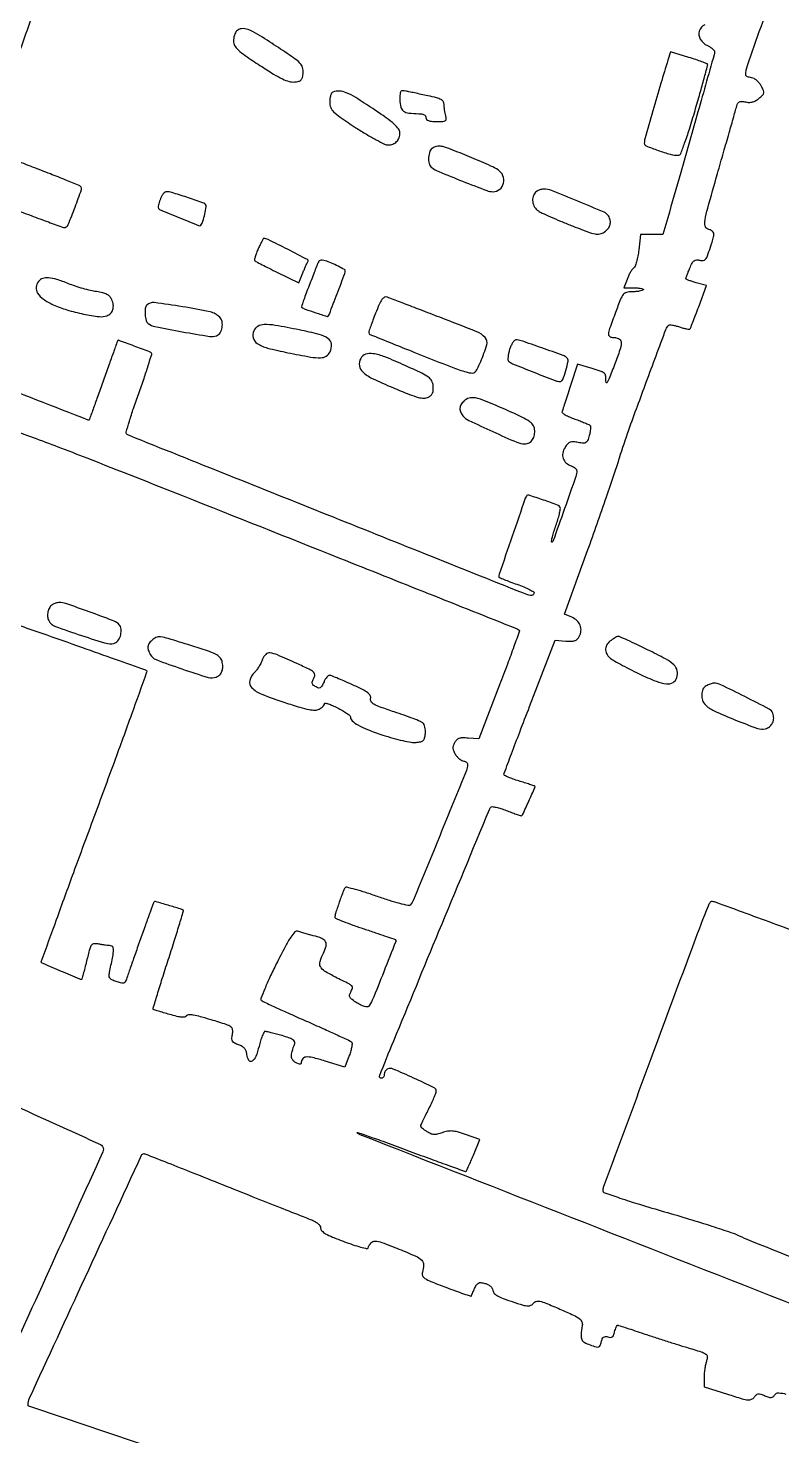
# Model space of a CAD drawing. Header units: metres. Extents: x 244 to 6504, y 133 to 4776.
# Drawn here: x 1974.4 to 2166.4, y 2351.4 to 2710 of the extents above; entities that cross this region are included whole.
import ezdxf

# ---------------------------------------------------------------- set-up
doc = ezdxf.new("R2010")
doc.units = ezdxf.units.M
doc.header["$MEASUREMENT"] = 0

msp = doc.modelspace()

# ---------------------------------------------------------------- linework, layer by layer
for points in [[(2390.74, 4302.36, -0.000001), (2436.6, 4383.87, -0.253439)], [(5649.78, 2908.29, -0.000001), (5592.12, 2927.27, -0.000136)], [(1770.95, 4232.21, -0.000001), (1756.31, 4203.53, -0.092463)], [(2358.85, 2292.47, -0.000002), (2402.87, 2275.77, -0.000001), (2455, 2255.99, -0.000469)], [(2661.8, 3304.26, -0.000001), (2697.55, 3290.75, -0.000089)], [(2260.93, 2348.85, -0.000169), (2166.88, 2385.74, -0.000003), (2059.01, 2428.09, -0.099946), (2058.28, 2428.56, -0.800281), (2058.35, 2428.67, -0.001359), (2062, 2427.41, -0.003682), (2066.42, 2425.83, -0.002043), (2071.78, 2423.84, 0.001529), (2077.19, 2421.83, 0.002525), (2081.77, 2420.17, 0.000277), (2085.86, 2418.71, 0.300437), (2086.03, 2418.76, 0.081104), (2086.14, 2418.92, 0.001052), (2086.65, 2420.05, 0.003014), (2087.22, 2421.37, 0.001969), (2087.87, 2422.9), (2089.53, 2426.85), (2085.84, 2428.12, 0.013684), (2083.77, 2428.78, 0.049934), (2082.41, 2429.02, 0.066818), (2081.25, 2428.96, 0.039741), (2079.91, 2428.59, -0.024844), (2078.66, 2428.21, -0.07857), (2077.79, 2428.13, -0.089773), (2077, 2428.33, -0.038992), (2076.05, 2428.85, -0.013452), (2075.43, 2429.28, -0.019323), (2074.91, 2429.7, -0.015501), (2074.51, 2430.06, -0.202103), (2074.43, 2430.25, -0.107262), (2074.48, 2430.48, -0.002008), (2075.01, 2431.64, -0.004816), (2075.66, 2432.98, -0.003192), (2076.42, 2434.52, 0.006734), (2077.18, 2436.08, 0.009136), (2077.82, 2437.51, 0.00655), (2078.32, 2438.71, 0.094733), (2078.41, 2439.17, 0.28748), (2077.84, 2440.06, 0.005444), (2072.64, 2442.51, 0.006672), (2067.45, 2444.81, 0.194658), (2066.03, 2444.83, 0.09113), (2065.7, 2444.63, 0.066696), (2065.41, 2444.3, 0.065261), (2065.22, 2443.89, 0.078613), (2065.16, 2443.48, -0.069014), (2065.1, 2443.09, -0.085223), (2064.95, 2442.76, -0.099944), (2064.71, 2442.54, -0.140069), (2064.44, 2442.47, -0.082261), (2064.18, 2442.51, -0.130963), (2064, 2442.63, -0.151698), (2063.91, 2442.82, -0.123672), (2063.94, 2443.03, -0.004687), (2067.56, 2452.04, -0.000263), (2079.09, 2479.91, -0.000019), (2091.94, 2510.94, -0.08083), (2092.32, 2511.56, -0.248965), (2092.67, 2511.69, -0.022224), (2093.65, 2511.53, -0.02485), (2094.86, 2511.21, -0.016678), (2096.21, 2510.73, 0.003171), (2097.56, 2510.21, 0.004661), (2098.74, 2509.77, 0.002274), (2099.75, 2509.41, 0.083957), (2100, 2509.37, 0.291534), (2100.38, 2509.61, 0.00225), (2101.98, 2513.09, 0.002075), (2103.55, 2516.59, 0.377579), (2103.44, 2516.94, 0.058613), (2103.28, 2517.01, 0.000654), (2102.18, 2517.36, 0.002022), (2100.91, 2517.76, 0.001315), (2099.44, 2518.22, -0.010467), (2097.98, 2518.7, -0.016499), (2096.75, 2519.17, -0.010653), (2095.78, 2519.61, -0.292991), (2095.64, 2519.84, -0.086295), (2095.7, 2520.2, -0.000207), (2097.56, 2525.13, -0.001334), (2099.67, 2530.69, -0.000829), (2102.17, 2537.19), (2108.7, 2554.09), (2111.39, 2553.87, 0.021861), (2112.81, 2553.82, 0.081498), (2113.7, 2553.97, 0.116526), (2114.31, 2554.36, 0.070996), (2114.82, 2555.05, 0.099335), (2115.26, 2556.48, 0.117784), (2115.06, 2557.88, 0.11303), (2114.24, 2559.08, 0.086175), (2112.91, 2559.94), (2111.1, 2560.71), (2116.96, 2576.94, 0.001862), (2119.36, 2583.7, 0.001777), (2121.76, 2590.58, 0.00176), (2123.83, 2596.67, 0.006347), (2125.09, 2600.57, -0.011467), (2127.45, 2607.65, -0.002434), (2131.9, 2619.85, -0.0005), (2136.87, 2633.23, -0.107597), (2137.61, 2634.38, -0.223402), (2137.86, 2634.47, -0.018846), (2138.55, 2634.37, -0.022177), (2139.4, 2634.19, -0.015234), (2140.34, 2633.91, 0.011582), (2141.28, 2633.62, 0.017451), (2142.12, 2633.42, 0.012425), (2142.8, 2633.3, 0.238988), (2143, 2633.36, 0.101089), (2143.14, 2633.58, 0.001259), (2143.76, 2635.13, 0.003654), (2144.46, 2636.94, 0.002378), (2145.25, 2639.04), (2147.25, 2644.47), (2144.62, 2645.18, -0.010874), (2143.62, 2645.47, -0.017153), (2142.77, 2645.77, -0.011409), (2142.1, 2646.05, -0.2957), (2142, 2646.21, -0.084229), (2142.04, 2646.43, -0.003941), (2142.29, 2647.14, -0.006415), (2142.61, 2647.98, -0.004557), (2142.99, 2648.91, -0.021793), (2143.58, 2650.17, -0.10639), (2144.08, 2650.77, -0.159914), (2144.68, 2650.98, -0.068988), (2145.52, 2650.89, 0.092105), (2146.41, 2650.83, 0.192909), (2147, 2651.16, 0.08559), (2147.5, 2652.04, 0.010039), (2148.23, 2654.19, 0.006004), (2149.04, 2656.87, 0.107601), (2149.1, 2657.76, 0.228889), (2148.72, 2658.32, 0.039228), (2147.53, 2658.88, -0.256375), (2146.87, 2659.66, -0.094525), (2146.86, 2661.15, -0.024154), (2147.54, 2664.16, -0.00149), (2150.05, 2672.99, 0.00021), (2151.59, 2678.38, 0.000271), (2153, 2683.33, 0.000205), (2154.18, 2687.48, 0.002388), (2154.63, 2689.1, -0.017682), (2155.09, 2690.58, -0.134613), (2155.5, 2691.17, -0.189078), (2156.09, 2691.37, -0.041707), (2157.16, 2691.22, 0.051389), (2158.1, 2691.12, 0.067394), (2158.95, 2691.22, 0.064654), (2159.77, 2691.56, 0.042765), (2160.6, 2692.13, 0.023559), (2161.53, 2692.97, 0.152996), (2161.83, 2693.53, 0.149296), (2161.75, 2694.15, 0.0221), (2161.19, 2695.31, 0.049961), (2160.69, 2696.04, 0.044059), (2160.04, 2696.69, 0.04651), (2159.34, 2697.17, 0.091875), (2158.7, 2697.38, -0.02841), (2158.14, 2697.5, -0.042104), (2157.67, 2697.66, -0.049818), (2157.33, 2697.86, -0.244138), (2157.24, 2698.05, -0.081459), (2157.68, 2700.53, -0.00061), (2164.58, 2720.2, -0.002596)], [(1791.55, 2429.41, -0.000038), (1874.38, 2392.56, -0.000003), (1960.7, 2354.15, -0.085326)], [(1593.92, 2905.57, -0.000004), (1514.48, 2912.51, -0.000011), (1436.43, 2919.33, -0.007054)], [(1951.55, 1991.02, -0.000054), (1914.46, 2004.68, -0.000089), (1883.2, 2016.2, -0.000001), (1854.82, 2026.66, -0.083555), (1854.7, 2026.74, -0.321062), (1854.66, 2026.85, -0.00001), (1860.33, 2041.97, -0.000482), (1866.6, 2058.64, -0.00029), (1874.07, 2078.43, 0.000121), (1881.55, 2098.22, 0.000201), (1887.85, 2114.91, 0.000005), (1893.56, 2130.04, 0.09035), (1893.59, 2130.2, -0.52322), (1893.79, 2130.34, -0.000152), (1905.06, 2126.13, -0.000598), (1924.48, 2118.84, -0.000025), (1994.28, 2092.53, 0.000711), (2044.47, 2073.69, 0.0018), (2081.03, 2060.18, 0.002313), (2111.66, 2049.14, 0.002327), (2142.33, 2038.41, -0.000195), (2162.41, 2031.48, -0.000323), (2179.35, 2025.62, -0.00001), (2194.67, 2020.3, -0.108295)], [(3110.93, 3253.38, 0.000013), (3012.15, 3290.74, 0.000016), (2894.73, 3335.15, 0.000013), (2769.32, 3382.57, -0.00051)], [(1760.78, 2776.75, 0.001196), (1780.94, 2769.33, 0.002219), (1797.33, 2763.42, 0.000216), (1811.67, 2758.33, 0.353139), (1812.14, 2758.49, -0.233645), (1812.46, 2758.7, -0.059172), (1813.1, 2758.68, -0.043311), (1813.98, 2758.48, -0.021339), (1815.04, 2758.09, 0.015755), (1816.03, 2757.72, 0.023323), (1816.92, 2757.45, 0.020153), (1817.64, 2757.31, 0.240557), (1817.9, 2757.39, 0.108307), (1818.98, 2759.08, 0.000018), (1857.04, 2862.14, 0.000008), (1895.3, 2965.72, 0.303576), (1895.12, 2966.47, 0.097959), (1893.63, 2967.38, 0.000059), (1846.21, 2984.95, 0.000028), (1798.38, 3002.67, 0.231045)], [(1986.93, 2957.13, 0.000002), (2009.06, 2948.59, 0.092301)], [(1716.95, 2894.91, -0.000001), (1705.81, 2895.88, -0.000045)], [(2910.82, 2101.23, -0.000002), (2871.64, 2116.15, -0.08954)], [(2146.81, 2710.88, 0.213082), (2145.39, 2709.3, 0.219324), (2145.65, 2707.22, 0.144238), (2147.46, 2705.59, -0.027196), (2148.16, 2705.21, -0.035529), (2148.75, 2704.78, -0.038364), (2149.17, 2704.37, -0.182196), (2149.29, 2704.06, -0.068749), (2149.17, 2703.27, -0.000086), (2144.8, 2687.76, -0.000905), (2140.69, 2673.26, -0.001775), (2137.35, 2661.73), (2136.08, 2657.43), (2133.24, 2657.43), (2130.41, 2657.43), (2129.98, 2653.5, -0.019167), (2129.76, 2651.94, -0.023669), (2129.42, 2650.51, -0.023039), (2129.03, 2649.37, -0.134596), (2128.66, 2648.86, 0.07096), (2128.26, 2648.44, 0.02326), (2127.8, 2647.73, 0.022642), (2127.35, 2646.87, 0.02375), (2126.99, 2646), (2126.22, 2643.85), (2128.92, 2643.85, -0.017318), (2129.92, 2643.81, -0.038113), (2130.68, 2643.7, -0.07446), (2131.1, 2643.54, -0.494924), (2131.12, 2643.35, -0.129764), (2130.79, 2643.16, -0.023485), (2130.09, 2643, -0.023911), (2129.23, 2642.89, -0.019659), (2128.3, 2642.85, 0.055771), (2126.86, 2642.69, 0.168733), (2126.03, 2642.17, 0.076381), (2125.34, 2641, 0.005918), (2124.05, 2637.59, 0.003015), (2122.57, 2633.47, 0.054661), (2122.25, 2632.11, 0.270608), (2122.51, 2631.51, 0.157573), (2123.28, 2631.25, -0.09097), (2124.85, 2630.95, -0.275793), (2125.49, 2630.12, -0.11092), (2125.33, 2628.5, -0.012112), (2124.06, 2624.94, -0.002837), (2122.58, 2621.15, -0.034673), (2121.9, 2619.75, -0.692721), (2121.65, 2619.79, -0.079093), (2121.61, 2620.64, 0.098882), (2121.54, 2621.52, 0.161957), (2121.13, 2622.13, 0.077824), (2120.18, 2622.64, 0.011395), (2118.09, 2623.32), (2114.39, 2624.44), (2112.53, 2618.74, -0.00052), (2111.81, 2616.51, -0.000728), (2111.15, 2614.51, -0.000432), (2110.6, 2612.83, -0.009702), (2110.43, 2612.35, 0.328425), (2110.52, 2612.01, 0.031732), (2111.27, 2611.5, 0.03062), (2112.34, 2610.96, 0.018756), (2113.66, 2610.44, -0.006201), (2115.03, 2609.94, -0.008469), (2116.25, 2609.45, -0.005908), (2117.25, 2609.02, -0.091712), (2117.56, 2608.81, -0.189881), (2117.69, 2608.53, -0.027323), (2117.67, 2607.88, -0.027809), (2117.57, 2607.09, -0.020493), (2117.37, 2606.23, -0.024377), (2116.95, 2604.94, -0.164106), (2116.53, 2604.43, -0.162801), (2115.89, 2604.28, -0.023894), (2114.54, 2604.47, 0.029762), (2113.29, 2604.63, 0.107039), (2112.51, 2604.51, 0.118099), (2111.88, 2604.09, 0.040132), (2111.2, 2603.21, 0.098354), (2110.62, 2601.77, 0.131196), (2110.73, 2600.37, 0.1324), (2111.51, 2599.22, 0.101095), (2112.85, 2598.47, -0.050063), (2113.36, 2598.25, -0.056839), (2113.79, 2597.94, -0.065203), (2114.08, 2597.6, -0.142437), (2114.18, 2597.27, -0.086161), (2113.95, 2595.81, -0.001291), (2111.1, 2587.68, -0.000507), (2108.1, 2579.2, -0.551211), (2107.79, 2579.13, -0.261983), (2107.73, 2579.34, -0.005141), (2108.01, 2580.45, -0.010902), (2108.39, 2581.76, -0.006923), (2108.89, 2583.27, 0.01116), (2109.38, 2584.82, 0.015071), (2109.76, 2586.24, 0.012046), (2110, 2587.42, 0.137016), (2109.95, 2587.89, 0.216122), (2109.3, 2588.53, 0.006783), (2105.7, 2589.8, 0.005717), (2102.03, 2591, 0.3124), (2101.37, 2590.79, 0.082812), (2101.07, 2590.24, 0.000157), (2097.74, 2580.56, 0.000157), (2094.41, 2570.88, 0.082907), (2094.3, 2570.26, 0.298651), (2094.41, 2570.09, 0.003723), (2095.67, 2569.56, 0.009445), (2097.17, 2568.97, 0.005866), (2098.95, 2568.33, -0.013956), (2100.71, 2567.66, -0.023036), (2102.15, 2566.99, -0.01938), (2103.22, 2566.38, -0.356318), (2103.34, 2566.03, -0.089996), (2103.19, 2565.78, -0.082936), (2102.96, 2565.59, -0.084505), (2102.68, 2565.49, -0.098955), (2102.4, 2565.49, -0.043005), (2100.61, 2566.03, -0.000026), (2050.63, 2586.03, -0.000012), (2000.22, 2606.2, -0.092222), (1999.47, 2606.67, -0.284024), (1999.37, 2607.05, -0.002668), (2000.21, 2609.87, -0.007866), (2001.27, 2613.15, -0.004885), (2002.6, 2616.98, 0.004037), (2003.95, 2620.79, 0.006523), (2005.02, 2624.07, 0.001875), (2005.9, 2626.9, 0.277289), (2005.82, 2627.22, 0.106357), (2005.2, 2627.63, 0.001876), (2001.42, 2629.04, 0.000826), (1997.47, 2630.49, 0.366565), (1997.23, 2630.4, 0.04288), (1997.18, 2630.29, 0.000035), (1996.14, 2627.39, 0.000386), (1994.98, 2624.15, 0.000236), (1993.61, 2620.33, -0.000236), (1992.25, 2616.51, -0.000386), (1991.09, 2613.27, -0.000035), (1990.05, 2610.37, -0.042875), (1990, 2610.26, -0.372493), (1989.74, 2610.17, -0.000005), (1937.37, 2630.58, -0.000013), (1885.25, 2650.89, -0.103803)], [(2599.62, 2200.92, -0.000035), (2724.87, 2153.38, -0.00001), (2851.52, 2105.29, -0.308463)], [(2006.22, 2915.41, -0.000006), (2021.51, 2910.07, -0.000229)], [(2619.06, 2212.23, 0.000045), (2487.51, 2262.24, 0.000015), (2352.21, 2313.65, 0.000934)], [(1970.14, 2607.72, -0.000884), (1975.69, 2605.72, -0.004197), (1982, 2603.38, -0.002598), (1989.38, 2600.53, -0.001068), (2013.95, 2590.84, -0.000272), (2053.75, 2575.01, -0.000008), (2098.97, 2556.99, -0.082366), (2099.54, 2556.65, -0.311208), (2099.6, 2556.43, -0.000507), (2098.17, 2552.46, -0.003446), (2096.52, 2547.97, -0.002091), (2094.5, 2542.69), (2089.21, 2528.95), (2086.5, 2529.14, 0.02197), (2085.07, 2529.18, 0.081054), (2084.18, 2529.03, 0.115253), (2083.56, 2528.63, 0.070394), (2083.04, 2527.92, 0.049724), (2082.72, 2527.14, 0.097998), (2082.65, 2526.47, 0.087279), (2082.85, 2525.77, 0.033444), (2083.34, 2524.89, 0.038858), (2083.82, 2524.28, 0.041381), (2084.37, 2523.76, 0.045165), (2084.93, 2523.4, 0.122974), (2085.38, 2523.28, -0.091077), (2085.75, 2523.21, -0.095713), (2086.07, 2523.02, -0.099576), (2086.28, 2522.73, -0.107615), (2086.35, 2522.38, -0.096756), (2086.06, 2520.88, -0.000361), (2079.35, 2504.39, -0.000379), (2072.63, 2487.95, -0.091732), (2071.76, 2486.6, -0.266269), (2071.28, 2486.45, -0.007748), (2069.13, 2486.98, -0.013367), (2066.52, 2487.74, -0.007936), (2063.44, 2488.77, 0.007329), (2060.42, 2489.79, 0.011605), (2057.81, 2490.57, 0.005648), (2055.61, 2491.14, 0.277768), (2055.2, 2491.01, 0.094476), (2054.74, 2490.24, 0.004361), (2053.7, 2487.36, 0.004907), (2052.73, 2484.48, 0.079133), (2052.57, 2483.47, 0.303935), (2052.74, 2483.22, 0.003345), (2054.76, 2482.41, 0.008962), (2057.17, 2481.5, 0.005547), (2060.02, 2480.52, -0.0011), (2062.91, 2479.56, -0.001676), (2065.41, 2478.71, -0.000588), (2067.57, 2477.97, -0.044059), (2067.9, 2477.82, -0.375342), (2068.08, 2477.32, -0.000917), (2065.04, 2469.6, -0.002483), (2062.11, 2462.33, -0.085205), (2061.13, 2460.77, -0.245469), (2060.78, 2460.63, -0.044158), (2060.08, 2460.78, -0.038598), (2059.2, 2461.13, -0.025733), (2058.25, 2461.64, -0.016616), (2056.96, 2462.5, -0.10451), (2056.43, 2463.08, -0.183094), (2056.33, 2463.67, -0.075463), (2056.6, 2464.44, 0.048328), (2057.02, 2465.44, 0.280177), (2056.89, 2465.98, 0.076085), (2056.19, 2466.49, 0.001981), (2052.74, 2468.23, -0.020768), (2049.96, 2469.77, -0.139552), (2048.9, 2470.92, -0.192542), (2048.79, 2472.25, -0.046244), (2049.64, 2474.36, 0.051212), (2050.33, 2476.13, 0.201398), (2050.19, 2477.27, 0.168132), (2049.24, 2478.09, 0.033875), (2047.08, 2478.8, -0.003937), (2045.87, 2479.11, -0.004104), (2044.69, 2479.44, -0.00395), (2043.67, 2479.74, -0.017943), (2043.08, 2479.94, 0.311035), (2042.37, 2479.77, 0.038628), (2041.34, 2478.43, 0.023178), (2039.91, 2475.99, 0.004837), (2037.65, 2471.59, 0.00679), (2036.01, 2468.19, 0.01094), (2034.71, 2465.26, 0.004875), (2033.71, 2462.77, 0.310181), (2033.81, 2462.33, 0.076562), (2034.27, 2462.03, 0.000993), (2037.4, 2460.57, 0.002849), (2041.06, 2458.91, 0.001862), (2045.28, 2457.04, -0.001978), (2049.51, 2455.16, -0.003012), (2053.17, 2453.5, -0.0011), (2056.31, 2452.04, -0.076749), (2056.79, 2451.72, -0.218201), (2056.95, 2451.34, -0.031278), (2056.86, 2450.48, -0.030596), (2056.63, 2449.42, -0.021189), (2056.23, 2448.24), (2055.11, 2445.29), (2050.06, 2446.85, 0.013244), (2046.85, 2447.75, 0.086282), (2045.18, 2447.87, 0.221691), (2044.33, 2447.37, 0.146195), (2043.97, 2446.25, -0.34386), (2043.86, 2446.11, -0.096085), (2043.56, 2446.1, -0.055583), (2043.11, 2446.23, -0.028169), (2042.58, 2446.47, -0.113438), (2041.82, 2447.13, -0.146072), (2041.51, 2448, -0.08366), (2041.66, 2449.27, -0.019987), (2042.35, 2451.29, 0.22385), (2042.31, 2451.82, 0.12394), (2041.85, 2452.29, 0.056764), (2040.86, 2452.77, 0.01334), (2039.1, 2453.34, 0.004467), (2037.66, 2453.74, 0.005896), (2036.35, 2454.08, 0.004343), (2035.24, 2454.34, 0.05608), (2034.82, 2454.39, 0.281253), (2034.52, 2454.21, 0.019988), (2034.08, 2453.27, 0.023497), (2033.64, 2452.04, 0.015206), (2033.24, 2450.58, -0.033231), (2032.43, 2448.02, -0.153965), (2031.47, 2446.83, -0.437956), (2030.66, 2447.03, -0.098318), (2030.17, 2448.54, 0.061496), (2029.97, 2449.4, 0.089941), (2029.57, 2450.06, 0.083308), (2028.94, 2450.58, 0.045867), (2028.03, 2450.99, -0.03139), (2026.97, 2451.44, -0.145978), (2026.49, 2451.88, -0.149515), (2026.34, 2452.52, -0.033453), (2026.48, 2453.63, 0.078411), (2026.53, 2454.85, 0.215984), (2026.1, 2455.57, 0.072863), (2024.91, 2456.15, 0.004332), (2021.08, 2457.36, 0.007651), (2018.32, 2458.15, 0.02648), (2016.51, 2458.55, 0.038497), (2015.31, 2458.65, 0.26144), (2014.81, 2458.37, -0.211887), (2014.38, 2458.07, -0.066233), (2013.57, 2458.03, -0.038452), (2012.33, 2458.23, -0.010836), (2010.44, 2458.73, -0.002711), (2008.93, 2459.17, -0.004127), (2007.62, 2459.58, -0.001571), (2006.5, 2459.93, -0.101871), (2006.32, 2460.03, -0.293568), (2006.27, 2460.21, -0.000396), (2007.35, 2463.82, -0.003004), (2008.6, 2467.88, -0.001824), (2010.12, 2472.66, 0.001329), (2011.65, 2477.44, 0.002198), (2012.91, 2481.48, 0.000208), (2014.01, 2485.1, 0.310568), (2013.97, 2485.22, 0.091809), (2013.19, 2485.63, 0.003678), (2010.12, 2486.55, 0.001693), (2006.87, 2487.48, 0.27156), (2006.52, 2487.39, 0.108218), (2006.36, 2487.15, 0.000509), (2005.35, 2484.39, 0.002345), (2004.2, 2481.24, 0.001477), (2002.9, 2477.55, -0.00004), (2001.59, 2473.82, -0.000059), (2000.45, 2470.55, -0.000026), (1999.47, 2467.75, -0.001143), (1999.26, 2467.17, -0.156771), (1999, 2466.83, -0.144465), (1998.59, 2466.69, -0.07409), (1997.93, 2466.77, -0.018138), (1996.89, 2467.09, -0.026518), (1995.71, 2467.57, -0.150425), (1995.21, 2468.03, -0.157038), (1995.06, 2468.67, -0.029653), (1995.25, 2469.88, 0.004598), (1995.99, 2473.52, 0.040275), (1996.17, 2475.15, 0.13616), (1995.97, 2475.94, 0.271281), (1995.44, 2476.25, -0.025264), (1994.92, 2476.28, -0.007811), (1994.15, 2476.37, -0.00779), (1993.29, 2476.5, -0.008489), (1992.46, 2476.65, 0.058254), (1991.23, 2476.75, 0.230479), (1990.58, 2476.4, 0.091866), (1990.12, 2475.44, 0.005646), (1989.32, 2472.34, -0.00358), (1988.87, 2470.54, -0.005881), (1988.45, 2469.02, -0.001427), (1988.08, 2467.71, -0.333311), (1987.98, 2467.64, -0.100649), (1987.58, 2467.72, -0.000322), (1982.89, 2469.71, -0.00038), (1978.23, 2471.7, -0.083993), (1977.83, 2471.96, -0.303509), (1977.78, 2472.16, -0.000051), (1981.68, 2482.95, -0.001085), (1986.04, 2494.91, -0.000653), (1991.26, 2509.07, 0.000823), (1996.48, 2523.25, 0.001364), (2000.83, 2535.22, 0.000083), (2004.7, 2546, 0.290428), (2004.65, 2546.25, 0.110936), (2004.39, 2546.42, 0.000076), (1996.71, 2549.16, 0.000904), (1988.14, 2552.21, 0.000552), (1978.01, 2555.77, 0.001796), (1965.8, 2560.01, 0.006049)], [(1834.41, 2307.1, 0.000005), (1873.03, 2293.78, 0.000007), (1905.67, 2282.52)], [(1295.67, 1964.85, 0.000003), (1274.44, 1991.49, 0.000003), (1253.21, 2018.11, 0.000003), (1234.69, 2041.33, 0.000013), (1223.43, 2055.44), (1202.7, 2081.44), (1212.35, 2081.44, -0.013249), (1218.3, 2081.28, -0.008003), (1225.34, 2080.8, -0.005878), (1234.41, 2079.92, -0.002277), (1246.95, 2078.49, 0.003246), (1260.39, 2076.99, 0.000828), (1282.18, 2074.74, 0.000844), (1307.06, 2072.25, 0.000856), (1331.85, 2069.86, -0.000171), (1354.86, 2067.67, -0.000283), (1374.29, 2065.81, -0.000012), (1391.85, 2064.11, -0.070411), (1392.16, 2064.03, -0.368962), (1392.28, 2063.82, -0.000175), (1390.42, 2055.56, -0.002073), (1388.3, 2046.34, -0.001246), (1385.72, 2035.4, 0.000257), (1383.11, 2024.45, 0.00042)], [(1500.95, 2262.53, 0.000004), (1528.97, 2253.3, 0.000065)], [(2310.61, 2426.98, 0.000005), (2291.97, 2434.11, 0.000199)], [(1963.91, 2680.3, -0.000042), (1970.29, 2698.41, -0.000436), (1976.03, 2714.65, -0.00643)], [(1965.28, 2362.4, -0.000007), (1937.05, 2374.83, -0.000395)], [(1970.08, 2664.24, 0.002555), (1975.19, 2662.27, 0.004056), (1979.59, 2660.64, 0.001027), (1983.43, 2659.26, 0.167591), (1983.88, 2659.26, 0.219965), (1984.65, 2659.98, 0.005922), (1986.37, 2664.41, 0.005012), (1988.02, 2668.93, 0.312975), (1987.8, 2669.71, 0.07804), (1987.4, 2669.96, 0.000682), (1984.01, 2671.33, 0.002355), (1980.1, 2672.88, 0.001515), (1975.56, 2674.64, -0.003759), (1971.05, 2676.41, -0.00612)], [(2297.71, 2390.23, 0.000013), (2310.89, 2426.55, 0.318997)], [(1768.4, 2174.44, -0.001759), (1824.23, 2155.37, -0.000206), (1881.67, 2135.49, -0.113445), (1884.74, 2133.56, -0.292991), (1884.81, 2133.27, -0.000056), (1879.22, 2118.2, -0.001123), (1872.99, 2101.48, -0.000677), (1865.52, 2081.68, -0.000959), (1856.57, 2058.19, -0.003082), (1850.48, 2042.6, -0.000602), (1845.71, 2030.63, -0.375167), (1845.11, 2030.32, -0.025659), (1844.41, 2030.54, -0.000005), (1808.4, 2043.61, -0.00011), (1768.54, 2058.08, -0.000066), (1721.37, 2075.23)], [(2180.87, 2475.78, 0.000123), (2165.16, 2481.57, 0.000161), (2149.55, 2487.31, 0.081804), (2148.53, 2487.5, 0.192165), (2148.33, 2487.43, 0.044684), (2148.09, 2487.17, 0.039808), (2147.85, 2486.8, 0.029953), (2147.64, 2486.35, 0.005928), (2143.99, 2476.88, 0.000335), (2133.07, 2447.42, 0.000028), (2120.95, 2414.64, 0.089049), (2120.8, 2413.79, 0.318022), (2121.11, 2413.35, 0.002861), (2125.15, 2411.96, 0.00779), (2130.14, 2410.36, 0.00383), (2136.53, 2408.46, -0.003537), (2142.8, 2406.61, -0.004357), (2148.62, 2404.79, -0.00362), (2153.48, 2403.19, -0.031588), (2155.58, 2402.33, 0.018382), (2158.14, 2401.19, 0.000194), (2176.21, 2394.01, 0.000619)], [(1971.62, 2435.25, -0.000607), (1992.83, 2425.61, -0.292548), (1993.61, 2424.4, -0.108106), (1993.47, 2423.72, -0.000024), (1979.7, 2393.4, -0.00003), (1965.96, 2363.16, -0.085691)], [(1938.55, 2280.92, -0.000012), (1909.01, 2291.05, -0.000312)], [(2033.95, 2339.01, -0.000783), (2002.78, 2349.44, -0.000026), (1974.62, 2358.92, -0.318739), (1974.41, 2359.21, -0.111337), (1974.79, 2361, -0.000165), (1988.95, 2391.71, -0.000078), (2003.32, 2422.85, -0.292503), (2003.96, 2423.26, -0.094006), (2004.17, 2423.22, -0.000059), (2009.94, 2420.95, -0.000735), (2016.36, 2418.41, -0.000448), (2023.93, 2415.39, 0.000213), (2031.67, 2412.3, 0.000294), (2038.62, 2409.54, 0.000184), (2044.47, 2407.22, 0.003609), (2046.28, 2406.52, -0.026964), (2047.44, 2406.01, -0.056591), (2048.26, 2405.46, -0.078688), (2048.76, 2404.89, -0.14061), (2048.93, 2404.3, 0.20644), (2049.23, 2403.6, 0.058), (2050.21, 2402.87, 0.033206), (2051.94, 2402.02, 0.00834), (2054.87, 2400.87, 0.008538), (2057.17, 2400.06, 0.014192), (2059.13, 2399.46, 0.007829), (2060.74, 2399.05, 0.383973), (2061.01, 2399.2, -0.092586), (2061.79, 2400.54, -0.226947), (2062.81, 2400.99, -0.082062), (2064.55, 2400.65, -0.006712), (2068.9, 2398.95, -0.008252), (2073.16, 2397.14, -0.091333), (2074.69, 2396.1, -0.20655), (2075.16, 2394.91, -0.070729), (2074.85, 2393.05, 0.185725), (2074.9, 2392.19, 0.144856), (2075.51, 2391.48, 0.047084), (2077.05, 2390.69, 0.00496), (2080.81, 2389.23, 0.002704), (2083.27, 2388.31, 0.00448), (2085.36, 2387.57, 0.000815), (2087.2, 2386.94, 0.364485), (2087.31, 2386.98, 0.02131), (2087.38, 2387.11, 0.000704), (2087.61, 2387.62, 0.001342), (2087.87, 2388.24, 0.000933), (2088.17, 2388.93, -0.034513), (2088.66, 2389.87, -0.144226), (2089.13, 2390.3, -0.144784), (2089.75, 2390.41, -0.034874), (2090.79, 2390.21, -0.050801), (2091.57, 2389.91, -0.065619), (2092.2, 2389.49, -0.074535), (2092.63, 2388.97, -0.100728), (2092.84, 2388.39, 0.153384), (2093.19, 2387.67, 0.072164), (2094, 2387.03, 0.042159), (2095.4, 2386.36, 0.011749), (2097.7, 2385.56, 0.005755), (2100.51, 2384.69, 0.053519), (2101.76, 2384.46, 0.137814), (2102.53, 2384.62, 0.117108), (2103.16, 2385.16, -0.167088), (2103.84, 2385.63, -0.124402), (2104.77, 2385.66, -0.043485), (2106.35, 2385.16, -0.004663), (2109.89, 2383.66, -0.005788), (2113.37, 2382.1, -0.050026), (2114.83, 2381.24, -0.132115), (2115.46, 2380.45, -0.141495), (2115.59, 2379.48, 0.014479), (2115.29, 2377.02, 0.120023), (2115.45, 2375.91, 0.174651), (2116.09, 2375.2, 0.039054), (2117.6, 2374.54, 0.01153), (2119.13, 2374.04, 0.14147), (2119.74, 2374.03, 0.231307), (2120.12, 2374.36, 0.03627), (2120.43, 2375.32, -0.039637), (2120.7, 2376.11, -0.135042), (2121.03, 2376.52, -0.166623), (2121.48, 2376.66, -0.069215), (2122.13, 2376.56, 0.070681), (2122.77, 2376.45, 0.169475), (2123.23, 2376.59, 0.133102), (2123.56, 2377.02, 0.037305), (2123.83, 2377.84, -0.01804), (2124.02, 2378.49, -0.027346), (2124.23, 2379.04, -0.025819), (2124.44, 2379.45, -0.266055), (2124.6, 2379.54, -0.076702), (2124.86, 2379.5, -0.000867), (2126.52, 2378.97, -0.002653), (2128.45, 2378.34, -0.001724), (2130.66, 2377.6, 0.002728), (2133.26, 2376.73, 0.001602), (2136.39, 2375.72, 0.001602), (2139.51, 2374.73, 0.002731), (2142.14, 2373.92, -0.004206), (2145.88, 2372.76, -0.069176), (2147.06, 2372.2, -0.238743), (2147.43, 2371.54, -0.103131), (2147.27, 2370.52, 0.036359), (2147.03, 2369.7, 0.016582), (2146.82, 2368.61, 0.01632), (2146.68, 2367.44, 0.021591), (2146.64, 2366.37), (2146.64, 2363.89), (2152.6, 2361.98, 0.00413), (2156.31, 2360.83, 0.046271), (2157.82, 2360.52, 0.134463), (2158.71, 2360.67, 0.128863), (2159.42, 2361.24, -0.051478), (2159.95, 2361.83, -0.152355), (2160.44, 2362.06, -0.115784), (2161.05, 2362, -0.023847), (2162.07, 2361.59, 0.023364), (2163.09, 2361.18, 0.111871), (2163.7, 2361.11, 0.152245), (2164.19, 2361.33, 0.055879), (2164.7, 2361.88, -0.257419), (2165.64, 2362.32, -0.055372), (2167.46, 2361.99, -0.020955)], [(1961.73, 2352.47, -0.000175), (1950.86, 2317, -0.000164)]]:
    msp.add_lwpolyline(points, format="xyb")
for points in [[(2027.53, 2709.29, 0.084687), (2027.23, 2708.86, 0.037064), (2026.97, 2708.21, 0.035312), (2026.79, 2707.46, 0.039541), (2026.74, 2706.72, 0.132537), (2027.04, 2705.58, 0.075639), (2027.94, 2704.47, 0.035218), (2029.75, 2703.03, 0.005667), (2033.49, 2700.52, 0.007128), (2036.96, 2698.33, 0.025553), (2039.26, 2697.08, 0.040658), (2040.94, 2696.44, 0.095936), (2042.27, 2696.31, 0.037379), (2043.37, 2696.5, 0.141532), (2043.97, 2696.85, 0.134574), (2044.31, 2697.48, 0.032521), (2044.5, 2698.65, 0.100023), (2044.35, 2700.03, 0.122494), (2043.68, 2701.14, 0.045525), (2042.06, 2702.47, 0.004016), (2037.64, 2705.44, 0.007281), (2032.95, 2708.43, 0.047327), (2030.45, 2709.67, 0.114351), (2028.81, 2709.89, 0.175369)], [(2137.42, 2701.91, 0.004403), (2135.61, 2695.97, 0.002674), (2133.56, 2688.93, 0.000735), (2131.55, 2681.82, 0.068759), (2131.4, 2680.76, 0.303453), (2131.87, 2680.05, 0.012297), (2134.91, 2678.88, 0.0204), (2138.02, 2677.91, 0.065486), (2140.17, 2677.63, 0.308322), (2140.63, 2677.94, 0.006294), (2141.67, 2680.7, 0.011384), (2142.89, 2684.29, 0.005218), (2144.32, 2689.02, 0.001658), (2145.58, 2693.42, 0.002657), (2146.62, 2697.18, 0.000513), (2147.52, 2700.49, 0.142402), (2147.52, 2700.78, 0.227211), (2147.34, 2700.97, 0.004173), (2146.07, 2701.46, 0.009403), (2144.54, 2702, 0.006035), (2142.74, 2702.57), (2138.08, 2703.99)], [(2052.07, 2693.75, 0.169083), (2051.75, 2693.47, 0.050113), (2051.49, 2692.87, 0.044016), (2051.31, 2692.09, 0.035273), (2051.25, 2691.23, 0.092929), (2051.51, 2689.84, 0.10673), (2052.25, 2688.71, 0.044381), (2053.89, 2687.37, 0.004792), (2057.95, 2684.66, 0.009084), (2060.63, 2682.98, 0.012193), (2063.12, 2681.57, 0.009382), (2065.22, 2680.48, 0.114403), (2066.1, 2680.28, 0.086306), (2067.35, 2680.5, 0.113607), (2068.31, 2681.12, 0.112002), (2068.92, 2682.1, 0.082132), (2069.13, 2683.38, 0.165536), (2068.8, 2684.35, 0.047074), (2067.69, 2685.54, 0.02744), (2065.7, 2687.12, 0.006442), (2062.2, 2689.54, 0.007706), (2057.92, 2692.32, 0.041468), (2055.45, 2693.59, 0.081826), (2053.68, 2694.01, 0.113306)], [(2069.13, 2691.69, 0.06204), (2069.35, 2689.92, 0.176735), (2070.04, 2688.91, 0.128413), (2071.39, 2688.39, 0.026861), (2073.93, 2688.24, -0.039723), (2074.71, 2688.17, -0.085052), (2075.28, 2687.97, -0.121917), (2075.63, 2687.66, -0.146626), (2075.76, 2687.23, 0.179421), (2075.92, 2686.78, 0.128512), (2076.38, 2686.47, 0.068149), (2077.19, 2686.29, 0.019315), (2078.48, 2686.24, 0.01161), (2080.11, 2686.28, 0.131533), (2080.72, 2686.47, 0.266632), (2080.94, 2686.89, 0.055252), (2080.81, 2687.73, -0.018022), (2080.66, 2688.4, -0.01178), (2080.53, 2689.18, -0.011853), (2080.43, 2689.95, -0.02214), (2080.4, 2690.58, 0.140547), (2080.19, 2691.31, 0.128937), (2079.61, 2691.84, 0.06037), (2078.47, 2692.28, 0.010884), (2076.25, 2692.8, -0.000292), (2074.56, 2693.16, -0.000306), (2072.89, 2693.52, -0.000293), (2071.45, 2693.82, -0.001364), (2070.62, 2694.01, 0.057587), (2069.79, 2694.09, 0.251559), (2069.37, 2693.86, 0.130674), (2069.17, 2693.25, 0.013034)], [(2077.58, 2679.56, 0.169317), (2076.79, 2678.65, 0.077751), (2076.44, 2677.1, 0.077871), (2076.59, 2675.51, 0.171195), (2077.25, 2674.52, 0.064288), (2079.07, 2673.47, 0.003675), (2085.1, 2671.04, 0.002851), (2091.27, 2668.65, 0.091358), (2092.86, 2668.36, 0.174289), (2094.56, 2668.97, 0.165142), (2095.52, 2670.53, 0.154904), (2095.37, 2672.44, 0.153823), (2094.14, 2673.92, 0.039819), (2092.32, 2674.9, 0.003451), (2087.47, 2676.97, 0.004271), (2082.64, 2678.96, 0.025268), (2080.06, 2679.85, 0.059056), (2079.47, 2679.94, 0.040007), (2078.79, 2679.92, 0.040163), (2078.12, 2679.79, 0.062029)], [(2103.71, 2668.22, 0.128202), (2103.06, 2667.12, 0.105412), (2102.97, 2665.75, 0.101987), (2103.45, 2664.42, 0.112186), (2104.41, 2663.45, 0.034982), (2105.35, 2662.93, 0.004401), (2107.48, 2661.97, 0.005155), (2110.02, 2660.88, 0.004258), (2112.76, 2659.77, 0.004196), (2117, 2658.13, 0.040872), (2118.85, 2657.6, 0.101251), (2120.06, 2657.6, 0.093713), (2121.21, 2658.08, 0.077501), (2122.16, 2658.94, 0.107193), (2122.68, 2659.97, 0.112838), (2122.71, 2661.08, 0.093097), (2122.27, 2662.18, 0.151041), (2121.18, 2663.11, 0.003081), (2114.42, 2665.96, 0.004354), (2107.79, 2668.63, 0.093996), (2105.74, 2669.02, 0.054826), (2105.21, 2668.96, 0.038674), (2104.63, 2668.78, 0.039129), (2104.1, 2668.53, 0.063902)], [(2008.17, 2666.66, 0.010131), (2007.92, 2665.96, 0.011394), (2007.71, 2665.29, 0.010716), (2007.56, 2664.71, 0.058658), (2007.53, 2664.39, 0.300907), (2007.88, 2663.86, 0.002316), (2012.86, 2661.77, 0.002229), (2017.86, 2659.72, 0.333516), (2018.43, 2659.87, 0.091039), (2018.94, 2660.84, 0.019582), (2019.43, 2662.67, 0.013349), (2019.81, 2664.54, 0.258853), (2019.62, 2665.08, 0.098997), (2018.67, 2665.64, 0.003975), (2014.84, 2666.94, 0.004796), (2011.04, 2668.15, 0.075033), (2009.7, 2668.36, 0.15346), (2009.31, 2668.23, 0.057435), (2008.89, 2667.86, 0.050015), (2008.48, 2667.31, 0.042277)], [(2033.03, 2653.78, 0.014581), (2032.59, 2652.73, 0.021952), (2032.28, 2651.8, 0.01808), (2032.09, 2651.04, 0.252842), (2032.17, 2650.78, 0.076136), (2032.46, 2650.57, 0.001602), (2034.01, 2649.76, 0.003682), (2035.84, 2648.84, 0.002468), (2037.94, 2647.81), (2043.37, 2645.18), (2044.4, 2647.66, -0.002992), (2044.81, 2648.65, -0.003703), (2045.21, 2649.56, -0.003047), (2045.56, 2650.32, -0.027415), (2045.73, 2650.65, 0.43321), (2045.62, 2651.05, 0.001471), (2040.51, 2653.68, 0.003048), (2035.59, 2656.15, 0.115394), (2034.39, 2656.43, 0.278482), (2034.3, 2656.38, 0.002616), (2033.92, 2655.65, 0.007753), (2033.5, 2654.79, 0.004822)], [(2048.16, 2650.02, -0.005104), (2047.89, 2649.29, -0.000655), (2047.29, 2647.73, -0.000766), (2046.58, 2645.89, -0.000639), (2045.82, 2643.93, 0.004038), (2045.1, 2642.04, 0.006628), (2044.52, 2640.44, 0.0018), (2044.05, 2639.05, 0.336795), (2044.1, 2638.91, 0.063567), (2045.01, 2638.45, 0.004557), (2047.69, 2637.53, 0.001542), (2050.58, 2636.57, 0.304923), (2050.86, 2636.65, 0.08453), (2051.17, 2637.18, 0.000514), (2053.15, 2642.36, 0.000483), (2055.12, 2647.55, 0.090599), (2055.22, 2648.11, 0.270306), (2054.99, 2648.5, 0.009645), (2053.4, 2649.36, 0.017854), (2051.67, 2650.18, 0.026403), (2050.08, 2650.76, 0.044475), (2049.35, 2650.92, 0.12318), (2048.82, 2650.86, 0.144732), (2048.44, 2650.56, 0.07089)], [(1977.06, 2645.51, 0.154942), (1976.46, 2644.03, 0.162163), (1976.84, 2642.5, 0.102991), (1978.31, 2640.98, 0.041458), (1980.83, 2639.56, 0.035205), (1984.31, 2638.26, 0.021606), (1988.56, 2637.19, 0.01814), (1992.55, 2636.53, 0.124644), (1994.51, 2636.76, 0.108957), (1995.46, 2637.39, 0.121092), (1996.02, 2638.34, 0.107432), (1996.11, 2639.54, 0.072046), (1995.72, 2640.86, 0.078214), (1995.21, 2641.65, 0.088042), (1994.49, 2642.2, 0.062835), (1993.44, 2642.59, 0.021355), (1991.83, 2642.89, -0.022967), (1990.33, 2643.18, -0.010874), (1988.43, 2643.67, -0.010751), (1986.46, 2644.29, -0.014948), (1984.72, 2644.92, 0.017894), (1981.7, 2646.01, 0.058378), (1979.62, 2646.42, 0.097507), (1978.14, 2646.24, 0.142444)], [(2004.65, 2639.43, 0.172801), (2004.25, 2638.58, 0.045884), (2004.24, 2637.06, 0.046046), (2004.5, 2635.56, 0.16246), (2005.04, 2634.75, 0.11707), (2006.74, 2633.98, 0.004365), (2013.68, 2632.68, 0.003995), (2020.69, 2631.49, 0.132489), (2022.38, 2631.66, 0.159689), (2023.33, 2632.43, 0.098819), (2023.85, 2633.78, 0.096707), (2023.83, 2635.26, 0.145196), (2023.22, 2636.38, 0.144035), (2020.77, 2637.72, 0.012633), (2013.75, 2639.05, 0.01003), (2006.56, 2640.09, 0.230966)], [(2062.95, 2637.4, 0.003039), (2062.27, 2635.64, 0.004488), (2061.7, 2634.08, 0.002124), (2061.23, 2632.75, 0.084017), (2061.18, 2632.45, 0.306134), (2061.49, 2631.99, 0.000358), (2072.7, 2627.49, 0.002115), (2082.88, 2623.46, 0.03169), (2086.51, 2622.3, 0.058146), (2087.59, 2622.16, 0.183578), (2088.26, 2622.41, 0.101702), (2088.83, 2623.15, 0.011863), (2089.71, 2625.06, 0.028368), (2091.27, 2629.36, 0.265359), (2090.84, 2631.21, 0.111609), (2088.76, 2632.65, 0.003675), (2079.27, 2636.36, 0.000076), (2074.42, 2638.22, 0.000112), (2070.17, 2639.85, 0.00005), (2066.53, 2641.24, 0.002198), (2065.77, 2641.52, 0.238242), (2065.17, 2641.46, 0.098461), (2064.57, 2640.87, 0.046008), (2063.88, 2639.63, 0.010243)], [(2031.9, 2632.89, 0.174731), (2031.76, 2631.11, 0.186494), (2032.79, 2629.7, 0.077774), (2035.44, 2628.53, 0.015026), (2040.57, 2627.34, 0.00538), (2046.37, 2626.24, 0.048636), (2048.94, 2626.04, 0.133762), (2050.38, 2626.46, 0.149544), (2051.33, 2627.53, 0.126739), (2051.68, 2629.49, 0.221578), (2050.88, 2630.9, 0.092624), (2048.55, 2631.99, 0.013952), (2043.49, 2633.15, 0.005831), (2037.34, 2634.3, 0.048986), (2034.53, 2634.51, 0.130317), (2032.94, 2634.05, 0.15175)], [(2097.08, 2628.13, 0.021437), (2096.83, 2627.15, 0.029429), (2096.69, 2626.25, 0.02949), (2096.66, 2625.53, 0.199367), (2096.8, 2625.21, 0.093667), (2097.83, 2624.54, 0.002133), (2103.26, 2622.36, 0.002152), (2108.71, 2620.22, 0.092605), (2109.92, 2620, 0.309225), (2110.61, 2620.47, 0.02277), (2111.39, 2622.78, 0.023524), (2111.96, 2625.16, 0.256018), (2111.66, 2626.06, 0.102908), (2110.71, 2626.65, 0.002067), (2105.33, 2628.55, 0.002486), (2100, 2630.38, 0.08166), (2098.67, 2630.6, 0.207991), (2098.3, 2630.44, 0.044768), (2097.86, 2629.87, 0.039661), (2097.43, 2629.07, 0.028816)], [(2059.15, 2625.88, 0.157286), (2058.82, 2624.03, 0.176807), (2059.65, 2622.44, 0.073114), (2062.1, 2620.79, 0.012118), (2067.32, 2618.45, 0.004917), (2071.54, 2616.72, 0.028823), (2073.82, 2615.96, 0.058876), (2075.29, 2615.75, 0.130482), (2076.39, 2616.01, 0.063079), (2077.06, 2616.49, 0.105389), (2077.47, 2617.06, 0.08998), (2077.64, 2617.81, 0.036576), (2077.62, 2618.86, 0.09614), (2077.23, 2620.14, 0.115375), (2076.41, 2621.1, 0.046744), (2074.71, 2622.11, 0.004834), (2070.46, 2624.08, 0.011208), (2065.32, 2626.26, 0.055433), (2062.29, 2627.09, 0.122368), (2060.39, 2626.93, 0.18973)], [(2085.41, 2614.98, 0.061835), (2084.69, 2614.06, 0.120885), (2084.42, 2613.17, 0.121014), (2084.59, 2612.26, 0.062043), (2085.2, 2611.26, 0.113719), (2086.67, 2610.09, 0.004763), (2092.8, 2607.23, 0.005133), (2098.95, 2604.51, 0.10182), (2100.96, 2604.1, 0.128397), (2102.06, 2604.39, 0.117627), (2102.92, 2605.18, 0.101847), (2103.41, 2606.38, 0.075891), (2103.46, 2607.82, 0.125041), (2103.03, 2608.93, 0.090673), (2102.08, 2609.86, 0.038857), (2100.2, 2610.93, 0.005226), (2096.05, 2612.83, 0.00651), (2090.92, 2615.02, 0.048021), (2088.38, 2615.8, 0.11441), (2086.75, 2615.75, 0.133203)], [(1980.65, 2563.18, 0.107205), (1979.92, 2562.41, 0.077318), (1979.47, 2561.32, 0.077054), (1979.38, 2560.13, 0.104964), (1979.67, 2559.11, 0.181792), (1981.38, 2557.61, 0.010653), (1988, 2555.28, 0.009843), (1994.75, 2553.21, 0.212495), (1996.76, 2553.49, 0.132824), (1997.63, 2554.43, 0.085317), (1998.08, 2555.84, 0.089054), (1998.03, 2557.27, 0.167933), (1997.44, 2558.24, 0.083391), (1995.93, 2559.12, 0.003444), (1990.01, 2561.3, 0.003371), (1984.05, 2563.41, 0.08588), (1982.35, 2563.68, 0.040362), (1981.92, 2563.64, 0.028047), (1981.44, 2563.53, 0.028395), (1980.99, 2563.37, 0.050877)], [(2005.92, 2554.04, 0.048144), (2005.21, 2553.18, 0.122572), (2004.93, 2552.42, 0.112519), (2005.03, 2551.58, 0.037098), (2005.54, 2550.44, 0.181335), (2007.02, 2549.14, 0.007949), (2013.61, 2546.77, 0.008325), (2020.25, 2544.61, 0.167329), (2022.34, 2544.69, 0.105469), (2023.24, 2545.27, 0.109153), (2023.81, 2546.17, 0.092568), (2024.01, 2547.35, 0.056525), (2023.82, 2548.75, 0.138709), (2023.27, 2549.71, 0.077654), (2022.16, 2550.5, 0.034951), (2020.11, 2551.35, 0.005311), (2015.87, 2552.73, 0.002384), (2010.1, 2554.5, 0.040506), (2008.16, 2554.92, 0.131786), (2007, 2554.76, 0.098413)], [(2122.94, 2554.05, 0.087327), (2121.93, 2553.04, 0.136103), (2121.52, 2551.9, 0.137614), (2121.77, 2550.71, 0.090169), (2122.62, 2549.6, 0.052625), (2123.4, 2549.04, 0.005993), (2125.29, 2547.97, 0.007192), (2127.58, 2546.76, 0.005795), (2130.07, 2545.53, 0.015498), (2134.41, 2543.61, 0.071364), (2137.07, 2542.95, 0.15976), (2138.71, 2543.31, 0.184796), (2139.7, 2544.55, 0.134652), (2139.77, 2546.3, 0.146865), (2138.93, 2547.78, 0.066556), (2136.78, 2549.33, 0.011064), (2132.22, 2551.66, 0.001838), (2129.47, 2552.97, 0.002889), (2127.09, 2554.08, 0.00075), (2125.02, 2555.03, 0.110056), (2124.76, 2555.08, 0.116145), (2124.55, 2555.03, 0.010797), (2124.08, 2554.78, 0.01343), (2123.52, 2554.44, 0.01015)], [(2034.16, 2549.22, -0.032887), (2033.79, 2548.36, -0.021197), (2033.26, 2547.42, -0.021306), (2032.67, 2546.53, -0.037139), (2032.09, 2545.86, 0.130976), (2030.88, 2543.78, 0.269655), (2031.35, 2542.02, 0.101404), (2033.92, 2540.34, 0.014991), (2039.78, 2538.22, 0.005668), (2043.68, 2536.99, 0.025647), (2045.99, 2536.41, 0.045244), (2047.52, 2536.26, 0.126368), (2048.56, 2536.51, 0.03439), (2049.08, 2536.84, 0.040754), (2049.52, 2537.22, 0.045173), (2049.83, 2537.59, 0.150726), (2049.92, 2537.89, -0.46733), (2050.11, 2538.05, -0.030781), (2050.89, 2537.86, -0.027295), (2051.96, 2537.46, -0.014725), (2053.23, 2536.86, -0.013553), (2054.5, 2536.18, -0.020035), (2055.57, 2535.5, -0.01586), (2056.39, 2534.9, -0.229928), (2056.54, 2534.58, 0.207093), (2057, 2533.54, 0.05989), (2058.44, 2532.48, 0.03694), (2060.91, 2531.31, 0.011356), (2064.78, 2529.92, 0.011978), (2067.36, 2529.13, 0.013735), (2069.87, 2528.5, 0.013351), (2072.01, 2528.08, 0.065382), (2073.24, 2528.04, 0.031015), (2074.45, 2528.23, 0.135212), (2075.08, 2528.57, 0.143499), (2075.43, 2529.17, 0.036515), (2075.62, 2530.3, 0.04111), (2075.64, 2531.13, 0.042839), (2075.51, 2531.94, 0.046742), (2075.28, 2532.62, 0.119435), (2074.96, 2533.02, 0.070816), (2074.34, 2533.38, 0.005001), (2072.48, 2534.12, 0.006985), (2070.22, 2534.96, 0.005207), (2067.71, 2535.81, -0.005588), (2064.13, 2537.04, -0.042211), (2062.51, 2537.77, -0.116402), (2061.79, 2538.43, -0.216637), (2061.66, 2539.2, 0.18925), (2061.57, 2539.96, 0.108496), (2060.95, 2540.67, 0.046673), (2059.6, 2541.51, 0.007994), (2056.87, 2542.81, 0.00407), (2054.86, 2543.7, 0.005902), (2053.07, 2544.46, 0.00318), (2051.55, 2545.07, 0.094022), (2051.15, 2545.14, 0.184445), (2050.87, 2545.04, 0.039479), (2050.51, 2544.66, 0.036301), (2050.13, 2544.12, 0.027686), (2049.8, 2543.49, -0.022011), (2049.22, 2542.36, -0.161773), (2048.78, 2541.96, -0.208107), (2048.25, 2541.96, -0.039472), (2047.37, 2542.42, -0.07981), (2046.97, 2542.77, -0.155502), (2046.81, 2543.16, -0.110755), (2046.89, 2543.67, -0.030141), (2047.23, 2544.4, 0.131171), (2047.43, 2545.27, 0.210716), (2047.11, 2545.95, 0.065209), (2046, 2546.68, 0.005429), (2042.87, 2548.15, 0.00539), (2037.95, 2550.32, 0.070941), (2036.04, 2550.84, 0.229067), (2034.95, 2550.47, 0.114847)], [(2147.13, 2542.44, 0.15279), (2146.34, 2541.57, 0.098573), (2146.01, 2540.24, 0.09272), (2146.21, 2538.8, 0.115376), (2146.92, 2537.66, 0.089248), (2149.19, 2536.09, 0.011581), (2154.62, 2533.75, 0.008949), (2160.24, 2531.61, 0.149381), (2162.21, 2531.51, 0.107955), (2163.3, 2532.05, 0.111431), (2164.06, 2533, 0.108196), (2164.35, 2534.2, 0.096837), (2164.13, 2535.47, 0.181751), (2163.2, 2536.51, 0.003856), (2157.01, 2539.71, 0.005145), (2150.9, 2542.73, 0.119769), (2149.02, 2543.14, 0.060056), (2148.66, 2543.08, 0.021278), (2148.17, 2542.92, 0.020762), (2147.63, 2542.7, 0.022946)]]:
    msp.add_lwpolyline(points, format="xyb", close=True)

doc.saveas('drawing.dxf')
